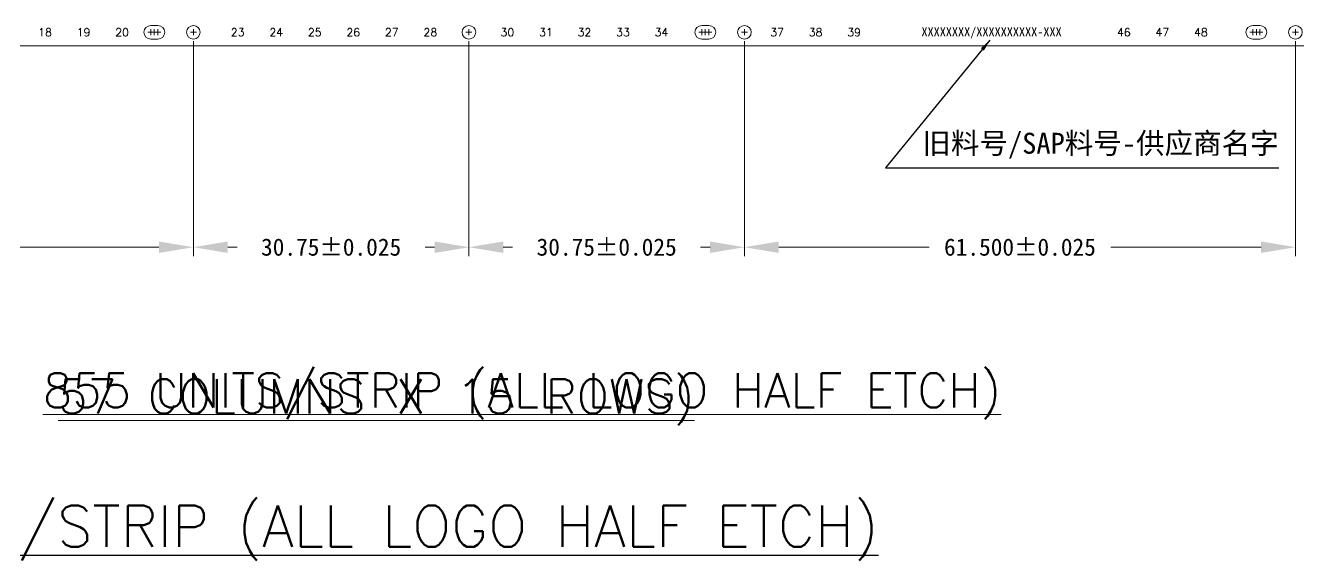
# Model space of a CAD drawing. Header units: millimetres. Extents: x 1670 to 1951, y 501 to 745.
# Drawn here: x 1738.63 to 1781.25, y 563.98 to 581.88 of the extents above; entities that cross this region are included whole.
import ezdxf

# ---------------------------------------------------------------- set-up
doc = ezdxf.new("R2010")
doc.units = ezdxf.units.MM
doc.layers.add('0D', color=4, linetype='Continuous')
doc.layers.add('标注', color=4, linetype='Continuous')
doc.layers.add('1', color=7, linetype='Continuous', lineweight=18)
doc.layers.add('1D', color=4, linetype='Continuous', lineweight=18)
doc.styles.add('SIMPLEX', font='simplex.shx', dxfattribs={"bigfont": 'gbcbig.shx'})
doc.styles.get("Standard").update_dxf_attribs({"font": 'txt', "bigfont": 'gbcbig.shx'})
doc.styles.add('宋体', font='')
doc.styles.get('宋体').set_extended_font_data('宋体')
doc.dimstyles.new('ISO-25', dxfattribs={"dimtxt": 2.5, "dimasz": 2.5, "dimexe": 1.25, "dimexo": 0.625, "dimtad": 1, "dimtxsty": 'Standard', "dimcen": 2.5, "dimadec": 0, "dimazin": 0, "dimtfac": 1, "dimtmove": 0, "dimatfit": 3, "dimfxl": 1, "dimarcsym": 0})

msp = doc.modelspace()

# ---------------------------------------------------------------- hatches: boundary and pattern name
at = {"layer": '标注', "lineweight": 5}
for points in [[(1743.0973, 574.651), (1743.0973, 574.2677), (1744.2473, 574.4594)], [(1745.3973, 574.651), (1745.3973, 574.2677), (1744.2473, 574.4594)], [(1752.3223, 574.651), (1752.3223, 574.2677), (1753.4723, 574.4594)], [(1754.6223, 574.651), (1754.6223, 574.2677), (1753.4723, 574.4594)], [(1761.5473, 574.651), (1761.5473, 574.2677), (1762.6973, 574.4594)], [(1763.8473, 574.651), (1763.8473, 574.2677), (1762.6973, 574.4594)], [(1779.9973, 574.651), (1779.9973, 574.2677), (1781.1473, 574.4594)]]:
    msp.add_hatch(color=256, dxfattribs=at).paths.add_polyline_path(points, flags=0)

# ---------------------------------------------------------------- linework, layer by layer
at = {"layer": '1', "lineweight": 5}
msp.add_line((1791.7223, 581.1945), (1714.9223, 581.1945), dxfattribs=at)
for points in [[(1743.0587, 581.4195, 1), (1743.0587, 581.8767), (1742.8187, 581.8767, 1), (1742.8187, 581.4195)], [(1761.5087, 581.4195, 1), (1761.5087, 581.8767), (1761.2687, 581.8767, 1), (1761.2687, 581.4195)], [(1779.9587, 581.4195, 1), (1779.9587, 581.8767), (1779.7187, 581.8767, 1), (1779.7187, 581.4195)]]:
    msp.add_lwpolyline(points, format="xyb", close=True, dxfattribs=at)
for centre in [(1744.2473, 581.6481), (1753.4723, 581.6481), (1762.6973, 581.6481), (1781.1473, 581.6481)]:
    msp.add_circle(centre, 0.2286, dxfattribs=at)
at = {"layer": '1D', "lineweight": 5}
for p, q in [((1742.7187, 581.6481), (1742.9187, 581.6481)), ((1742.8187, 581.5481), (1742.8187, 581.7481)), ((1742.8387, 581.6481), (1743.0387, 581.6481)), ((1742.9387, 581.5481), (1742.9387, 581.7481)), ((1742.9587, 581.6481), (1743.1587, 581.6481)), ((1743.0587, 581.5481), (1743.0587, 581.7481)), ((1744.1473, 581.6481), (1744.3473, 581.6481)), ((1744.2473, 581.5481), (1744.2473, 581.7481)), ((1753.3723, 581.6481), (1753.5723, 581.6481)), ((1753.4723, 581.5481), (1753.4723, 581.7481)), ((1761.1687, 581.6481), (1761.3687, 581.6481)), ((1761.2687, 581.5481), (1761.2687, 581.7481)), ((1761.2887, 581.6481), (1761.4887, 581.6481)), ((1761.3887, 581.5481), (1761.3887, 581.7481)), ((1761.4087, 581.6481), (1761.6087, 581.6481)), ((1761.5087, 581.5481), (1761.5087, 581.7481)), ((1762.5973, 581.6481), (1762.7973, 581.6481)), ((1762.6973, 581.5481), (1762.6973, 581.7481)), ((1779.6187, 581.6481), (1779.8187, 581.6481)), ((1779.7187, 581.5481), (1779.7187, 581.7481)), ((1779.7387, 581.6481), (1779.9387, 581.6481)), ((1779.8387, 581.5481), (1779.8387, 581.7481)), ((1779.8587, 581.6481), (1780.0587, 581.6481)), ((1779.9587, 581.5481), (1779.9587, 581.7481)), ((1781.0473, 581.6481), (1781.2473, 581.6481)), ((1781.1473, 581.5481), (1781.1473, 581.7481))]:
    msp.add_line(p, q, dxfattribs=at)
at = {"layer": '标注', "lineweight": 5}
for p, q in [((1744.2473, 581.3481), (1744.2473, 574.1594)), ((1744.2473, 581.3481), (1744.2473, 574.1594)), ((1753.4723, 581.3481), (1753.4723, 574.1594)), ((1753.4723, 581.3481), (1753.4723, 574.1594)), ((1762.6973, 581.3481), (1762.6973, 574.1594)), ((1762.6973, 581.3481), (1762.6973, 574.1594)), ((1781.1473, 581.3481), (1781.1473, 574.1594)), ((1743.0973, 574.4594), (1738.0604, 574.4594)), ((1745.3973, 574.4594), (1745.7122, 574.4594)), ((1752.3223, 574.4594), (1752.0074, 574.4594)), ((1754.6223, 574.4594), (1754.9372, 574.4594)), ((1761.5473, 574.4594), (1761.2324, 574.4594)), ((1763.8473, 574.4594), (1768.8842, 574.4594)), ((1779.9973, 574.4594), (1774.9604, 574.4594))]:
    msp.add_line(p, q, dxfattribs=at)

# ---------------------------------------------------------------- texts
at = {"layer": '0D', "lineweight": -3, "style": 'SIMPLEX'}
msp.add_text('%%U855 UNITS/STRIP (ALL LOGO HALF ETCH)', height=1.38, dxfattribs=at).set_placement((1728.6872, 564.4389, 0.0256))
at = {"layer": '标注', "lineweight": 5, "attachment_point": 5, "style": '宋体'}
for s, insert, char_height, width in [('{\\fSimSun|b0|i0|c134|p2;\\C4;XXXXXXXX/\\fSimSun|b0|i0|c134|p2;XXXXXXXXXX\\fSimSun|b0|i0|c134|p2;-XXX}', (1770.9714, 581.6317), 0.3, 5.742733), ('30.75%%P0.025', (1748.8598, 574.4594), 0.575, 16.428571), ('30.75%%P0.025', (1758.0848, 574.4594), 0.575, 16.428571), ('61.500%%P0.025', (1771.9223, 574.4594), 0.575, 17.989286), ('{\\Fromans,bigfont;\\L855 UNITS/STRIP (ALL LOGO HALF ETCH)}', (1755.2513, 569.4775), 1.15, 109.907143)]:
    msp.add_mtext(s, dxfattribs=dict(at, insert=insert, char_height=char_height, width=width))
at = {"layer": '标注', "lineweight": 5, "char_height": 0.267857, "attachment_point": 5, "style": '宋体'}
for s, insert in [('{\\Fsimplex|c134;18}', (1739.2809, 581.6478)), ('{\\Fsimplex|c134;19}', (1740.5709, 581.6478)), ('{\\Fsimplex|c134;20}', (1741.8609, 581.6478)), ('{\\Fsimplex|c134;23}', (1745.7309, 581.6478)), ('{\\Fsimplex|c134;24}', (1747.0209, 581.6478)), ('{\\Fsimplex|c134;25}', (1748.3109, 581.6478)), ('{\\Fsimplex|c134;26}', (1749.6009, 581.6478)), ('{\\Fsimplex|c134;27}', (1750.8909, 581.6478)), ('{\\Fsimplex|c134;28}', (1752.1809, 581.6478)), ('{\\Fsimplex|c134;30}', (1754.7609, 581.6478)), ('{\\Fsimplex|c134;31}', (1756.0509, 581.6478)), ('{\\Fsimplex|c134;32}', (1757.3409, 581.6478)), ('{\\Fsimplex|c134;33}', (1758.6309, 581.6478)), ('{\\Fsimplex|c134;34}', (1759.9209, 581.6478)), ('{\\Fsimplex|c134;37}', (1763.7909, 581.6478)), ('{\\Fsimplex|c134;38}', (1765.0809, 581.6478)), ('{\\Fsimplex|c134;39}', (1766.3709, 581.6478)), ('{\\Fsimplex|c134;46}', (1775.4009, 581.6478)), ('{\\Fsimplex|c134;47}', (1776.6909, 581.6478)), ('{\\Fsimplex|c134;48}', (1777.9809, 581.6478))]:
    msp.add_mtext(s, dxfattribs=dict(at, insert=insert))
at = {"layer": '标注', "linetype": 'ByBlock', "lineweight": 5, "insert": (1774.6201, 577.8523, -0.0027), "char_height": 0.7, "width": 16.428571, "attachment_point": 5, "style": '宋体'}
msp.add_mtext('旧料号/SAP料号-供应商名字', dxfattribs=at)
at = {"layer": '标注', "lineweight": 0, "insert": (1750.371, 569.2763, -0.2729), "char_height": 1.15, "attachment_point": 5, "style": 'SIMPLEX'}
msp.add_mtext('{\\Ftxt.shx|c134;\\L57\\Ftxt.shx|c0; COLUMNS X \\Ftxt.shx|c134;15\\Ftxt.shx|c0; ROWS)}', dxfattribs=at)

# ---------------------------------------------------------------- leaders
at = {"layer": '标注', "lineweight": 5}
msp.add_leader([(1770.9177, 581.3866, -0.0291), (1767.4219, 577.1188, -0.0291), (1780.5906, 577.1188, -0.0291)], dimstyle='ISO-25', override={"dimasz": 0.4, "dimtad": 0, "dimtxsty": '宋体'}, dxfattribs=at)

doc.saveas('drawing.dxf')
